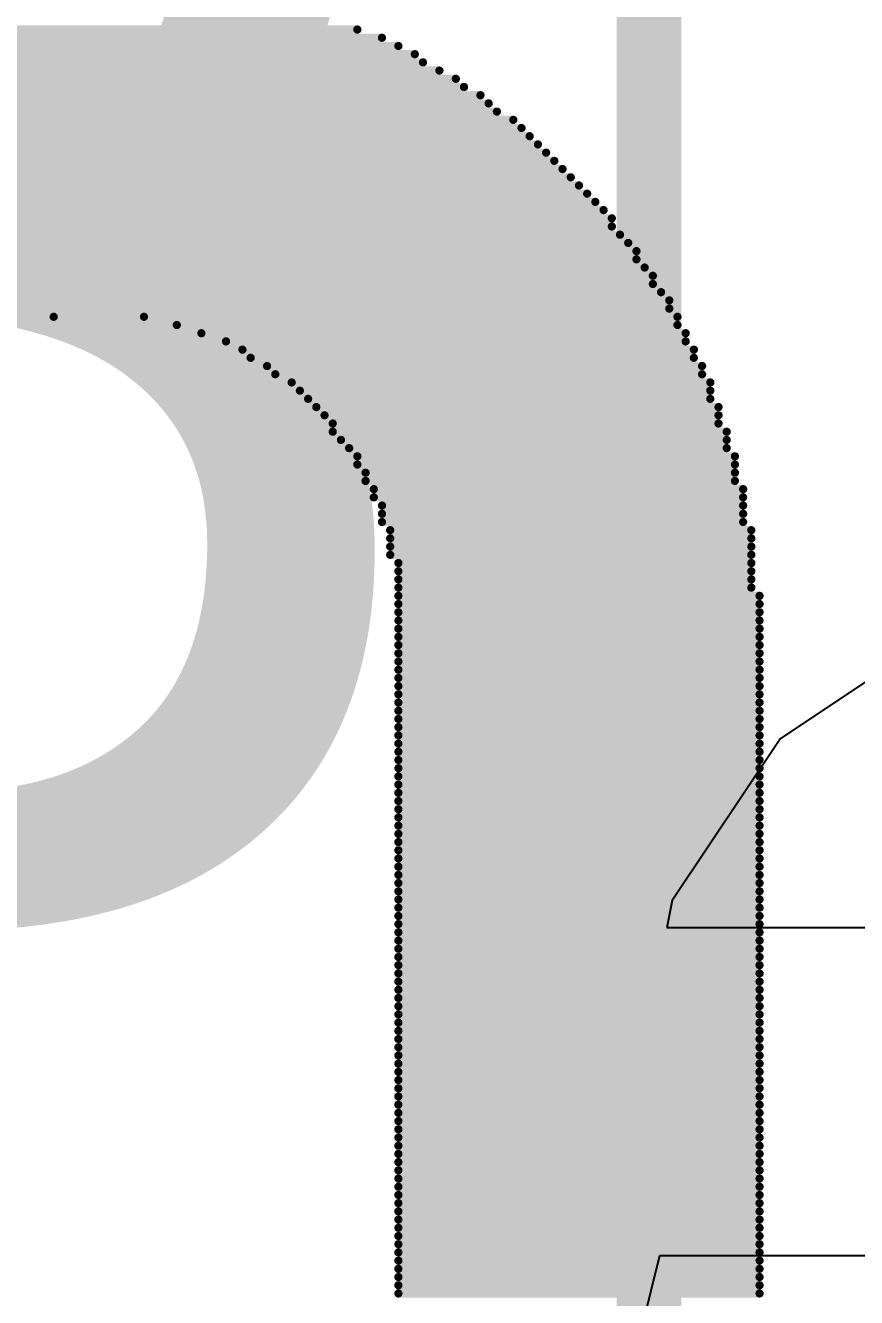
# Model space of a CAD drawing. Header units: inches. Extents: x 0 to 5455, y -5 to 5444.
# Drawn here: x 10.626 to 11.269, y 30.436 to 31.42 of the extents above; entities that cross this region are included whole.
import ezdxf

# ---------------------------------------------------------------- set-up
doc = ezdxf.new("R2010")
doc.units = ezdxf.units.IN
for name, color, linetype in [('Bottom Overlay', 54, 'Continuous'), ('Top Courtyard', 56, 'Continuous'), ('Top Layer', 1, 'Continuous'), ('Top Overlay', 2, 'Continuous')]:
    doc.layers.add(name, color=color, linetype=linetype)
doc.styles.add('Arial', font='', dxfattribs={"height": 0.2})
doc.styles.get('Arial').set_extended_font_data('Arial')

# ---------------------------------------------------------------- blocks, each defined once
blk = doc.blocks.new('5394DE47_A0E8_4329_8464_7791B7C19310_33')
at = {"layer": 'Bottom Overlay'}
for points in [[(10.9299, -1.48295, 0.00635, 0.00635, 0), (10.6505, -1.48295, 0.00635, 0.00635, 0)], [(10.9299, -1.4893, 0.00635, 0.00635, 0), (10.6505, -1.4893, 0.00635, 0.00635, 0)], [(10.9299, -1.49565, 0.00635, 0.00635, 0), (10.6505, -1.49565, 0.00635, 0.00635, 0)], [(10.9299, -1.502, 0.00635, 0.00635, 0), (10.6505, -1.502, 0.00635, 0.00635, 0)], [(10.9299, -1.50835, 0.00635, 0.00635, 0), (10.6505, -1.50835, 0.00635, 0.00635, 0)], [(10.9299, -1.5147, 0.00635, 0.00635, 0), (10.6505, -1.5147, 0.00635, 0.00635, 0)], [(10.9299, -1.52105, 0.00635, 0.00635, 0), (10.6505, -1.52105, 0.00635, 0.00635, 0)], [(10.9299, -1.5274, 0.00635, 0.00635, 0), (10.6505, -1.5274, 0.00635, 0.00635, 0)], [(10.9299, -1.53375, 0.00635, 0.00635, 0), (10.6505, -1.53375, 0.00635, 0.00635, 0)], [(10.9299, -1.5401, 0.00635, 0.00635, 0), (10.6505, -1.5401, 0.00635, 0.00635, 0)], [(10.9299, -1.54645, 0.00635, 0.00635, 0), (10.6505, -1.54645, 0.00635, 0.00635, 0)], [(10.9299, -1.5528, 0.00635, 0.00635, 0), (10.6505, -1.5528, 0.00635, 0.00635, 0)], [(10.9299, -1.55915, 0.00635, 0.00635, 0), (10.6505, -1.55915, 0.00635, 0.00635, 0)], [(10.9299, -1.5655, 0.00635, 0.00635, 0), (10.6505, -1.5655, 0.00635, 0.00635, 0)], [(10.9299, -1.57185, 0.00635, 0.00635, 0), (10.6505, -1.57185, 0.00635, 0.00635, 0)], [(10.9299, -1.5782, 0.00635, 0.00635, 0), (10.6505, -1.5782, 0.00635, 0.00635, 0)], [(10.9299, -1.58455, 0.00635, 0.00635, 0), (10.6505, -1.58455, 0.00635, 0.00635, 0)], [(10.9299, -1.5909, 0.00635, 0.00635, 0), (10.6505, -1.5909, 0.00635, 0.00635, 0)], [(10.9299, -1.59725, 0.00635, 0.00635, 0), (10.6505, -1.59725, 0.00635, 0.00635, 0)], [(10.9299, -1.6036, 0.00635, 0.00635, 0), (10.6505, -1.6036, 0.00635, 0.00635, 0)], [(10.9299, -1.60995, 0.00635, 0.00635, 0), (10.6505, -1.60995, 0.00635, 0.00635, 0)], [(10.9299, -1.6163, 0.00635, 0.00635, 0), (10.6505, -1.6163, 0.00635, 0.00635, 0)], [(10.9299, -1.62265, 0.00635, 0.00635, 0), (10.6505, -1.62265, 0.00635, 0.00635, 0)], [(10.9299, -1.629, 0.00635, 0.00635, 0), (10.6505, -1.629, 0.00635, 0.00635, 0)], [(10.9299, -1.63535, 0.00635, 0.00635, 0), (10.6505, -1.63535, 0.00635, 0.00635, 0)], [(10.9299, -1.6417, 0.00635, 0.00635, 0), (10.6505, -1.6417, 0.00635, 0.00635, 0)], [(10.9299, -1.64805, 0.00635, 0.00635, 0), (10.6505, -1.64805, 0.00635, 0.00635, 0)], [(10.9299, -1.6544, 0.00635, 0.00635, 0), (10.6505, -1.6544, 0.00635, 0.00635, 0)], [(10.9299, -1.66075, 0.00635, 0.00635, 0), (10.6505, -1.66075, 0.00635, 0.00635, 0)], [(10.9299, -1.6671, 0.00635, 0.00635, 0), (10.6505, -1.6671, 0.00635, 0.00635, 0)], [(10.9299, -1.67345, 0.00635, 0.00635, 0), (10.6505, -1.67345, 0.00635, 0.00635, 0)], [(10.9299, -1.6798, 0.00635, 0.00635, 0), (10.6505, -1.6798, 0.00635, 0.00635, 0)], [(10.9299, -1.68615, 0.00635, 0.00635, 0), (10.6505, -1.68615, 0.00635, 0.00635, 0)], [(10.9299, -1.6925, 0.00635, 0.00635, 0), (10.6505, -1.6925, 0.00635, 0.00635, 0)], [(10.9299, -1.69885, 0.00635, 0.00635, 0), (10.6505, -1.69885, 0.00635, 0.00635, 0)], [(10.9299, -1.7052, 0.00635, 0.00635, 0), (10.6505, -1.7052, 0.00635, 0.00635, 0)], [(10.9299, -1.71155, 0.00635, 0.00635, 0), (10.6505, -1.71155, 0.00635, 0.00635, 0)], [(10.9299, -1.7179, 0.00635, 0.00635, 0), (10.6505, -1.7179, 0.00635, 0.00635, 0)], [(10.9299, -1.72425, 0.00635, 0.00635, 0), (10.6505, -1.72425, 0.00635, 0.00635, 0)], [(10.9299, -1.7306, 0.00635, 0.00635, 0), (10.6505, -1.7306, 0.00635, 0.00635, 0)], [(10.9299, -1.73695, 0.00635, 0.00635, 0), (10.6505, -1.73695, 0.00635, 0.00635, 0)], [(10.9299, -1.7433, 0.00635, 0.00635, 0), (10.6505, -1.7433, 0.00635, 0.00635, 0)], [(10.9299, -1.74965, 0.00635, 0.00635, 0), (10.6505, -1.74965, 0.00635, 0.00635, 0)], [(10.9299, -1.756, 0.00635, 0.00635, 0), (10.6505, -1.756, 0.00635, 0.00635, 0)], [(10.9299, -1.76235, 0.00635, 0.00635, 0), (10.6505, -1.76235, 0.00635, 0.00635, 0)], [(10.9299, -1.7687, 0.00635, 0.00635, 0), (10.6505, -1.7687, 0.00635, 0.00635, 0)], [(10.9299, -1.77505, 0.00635, 0.00635, 0), (10.6505, -1.77505, 0.00635, 0.00635, 0)], [(10.9299, -1.7814, 0.00635, 0.00635, 0), (10.6505, -1.7814, 0.00635, 0.00635, 0)], [(10.9299, -1.78775, 0.00635, 0.00635, 0), (10.6505, -1.78775, 0.00635, 0.00635, 0)], [(10.9299, -1.7941, 0.00635, 0.00635, 0), (10.6505, -1.7941, 0.00635, 0.00635, 0)], [(10.9299, -1.80045, 0.00635, 0.00635, 0), (10.6505, -1.80045, 0.00635, 0.00635, 0)], [(10.9299, -1.8068, 0.00635, 0.00635, 0), (10.6505, -1.8068, 0.00635, 0.00635, 0)], [(10.9299, -1.81315, 0.00635, 0.00635, 0), (10.6505, -1.81315, 0.00635, 0.00635, 0)], [(10.9299, -1.8195, 0.00635, 0.00635, 0), (10.6505, -1.8195, 0.00635, 0.00635, 0)], [(10.9299, -1.82585, 0.00635, 0.00635, 0), (10.6505, -1.82585, 0.00635, 0.00635, 0)], [(10.9299, -1.8322, 0.00635, 0.00635, 0), (10.6505, -1.8322, 0.00635, 0.00635, 0)], [(10.9299, -1.83855, 0.00635, 0.00635, 0), (10.6505, -1.83855, 0.00635, 0.00635, 0)], [(10.9299, -1.8449, 0.00635, 0.00635, 0), (10.6505, -1.8449, 0.00635, 0.00635, 0)], [(10.9299, -1.85125, 0.00635, 0.00635, 0), (10.6505, -1.85125, 0.00635, 0.00635, 0)], [(10.9299, -1.8576, 0.00635, 0.00635, 0), (10.6505, -1.8576, 0.00635, 0.00635, 0)], [(10.9299, -1.86395, 0.00635, 0.00635, 0), (10.6505, -1.86395, 0.00635, 0.00635, 0)], [(10.9299, -1.8703, 0.00635, 0.00635, 0), (10.6505, -1.8703, 0.00635, 0.00635, 0)], [(10.9299, -1.87665, 0.00635, 0.00635, 0), (10.6505, -1.87665, 0.00635, 0.00635, 0)], [(10.9299, -1.883, 0.00635, 0.00635, 0), (10.6505, -1.883, 0.00635, 0.00635, 0)], [(10.9299, -1.88935, 0.00635, 0.00635, 0), (10.6505, -1.88935, 0.00635, 0.00635, 0)], [(10.9299, -1.8957, 0.00635, 0.00635, 0), (10.6505, -1.8957, 0.00635, 0.00635, 0)], [(10.9299, -1.90205, 0.00635, 0.00635, 0), (10.6505, -1.90205, 0.00635, 0.00635, 0)], [(10.9299, -1.9084, 0.00635, 0.00635, 0), (10.6505, -1.9084, 0.00635, 0.00635, 0)], [(10.9299, -1.91475, 0.00635, 0.00635, 0), (10.6505, -1.91475, 0.00635, 0.00635, 0)], [(10.9299, -1.9211, 0.00635, 0.00635, 0), (10.6505, -1.9211, 0.00635, 0.00635, 0)], [(10.9299, -1.92745, 0.00635, 0.00635, 0), (10.6505, -1.92745, 0.00635, 0.00635, 0)], [(10.9299, -1.9338, 0.00635, 0.00635, 0), (10.6505, -1.9338, 0.00635, 0.00635, 0)], [(10.9299, -1.94015, 0.00635, 0.00635, 0), (10.6505, -1.94015, 0.00635, 0.00635, 0)], [(10.9299, -1.9465, 0.00635, 0.00635, 0), (10.6505, -1.9465, 0.00635, 0.00635, 0)], [(10.9299, -1.95285, 0.00635, 0.00635, 0), (10.6505, -1.95285, 0.00635, 0.00635, 0)], [(10.9299, -1.9592, 0.00635, 0.00635, 0), (10.6505, -1.9592, 0.00635, 0.00635, 0)], [(10.9299, -1.96555, 0.00635, 0.00635, 0), (10.6505, -1.96555, 0.00635, 0.00635, 0)], [(10.9299, -1.9719, 0.00635, 0.00635, 0), (10.6505, -1.9719, 0.00635, 0.00635, 0)], [(10.9299, -1.97825, 0.00635, 0.00635, 0), (10.6505, -1.97825, 0.00635, 0.00635, 0)], [(10.9299, -1.9846, 0.00635, 0.00635, 0), (10.6505, -1.9846, 0.00635, 0.00635, 0)], [(10.9299, -1.99095, 0.00635, 0.00635, 0), (10.6505, -1.99095, 0.00635, 0.00635, 0)], [(10.9299, -1.9973, 0.00635, 0.00635, 0), (10.6505, -1.9973, 0.00635, 0.00635, 0)], [(10.9299, -2.00365, 0.00635, 0.00635, 0), (10.6505, -2.00365, 0.00635, 0.00635, 0)], [(10.9299, -2.01, 0.00635, 0.00635, 0), (10.6505, -2.01, 0.00635, 0.00635, 0)], [(10.9299, -2.01635, 0.00635, 0.00635, 0), (10.6505, -2.01635, 0.00635, 0.00635, 0)], [(10.9299, -2.0227, 0.00635, 0.00635, 0), (10.6505, -2.0227, 0.00635, 0.00635, 0)], [(10.9299, -2.02905, 0.00635, 0.00635, 0), (10.65685, -2.02905, 0.00635, 0.00635, 0)], [(10.9299, -2.0354, 0.00635, 0.00635, 0), (10.65685, -2.0354, 0.00635, 0.00635, 0)], [(10.9299, -2.04175, 0.00635, 0.00635, 0), (10.65685, -2.04175, 0.00635, 0.00635, 0)], [(10.9299, -2.0481, 0.00635, 0.00635, 0), (10.65685, -2.0481, 0.00635, 0.00635, 0)], [(10.93625, -2.05445, 0.00635, 0.00635, 0), (10.65685, -2.05445, 0.00635, 0.00635, 0)], [(10.93625, -2.0608, 0.00635, 0.00635, 0), (10.65685, -2.0608, 0.00635, 0.00635, 0)], [(10.93625, -2.06715, 0.00635, 0.00635, 0), (10.65685, -2.06715, 0.00635, 0.00635, 0)], [(10.93625, -2.0735, 0.00635, 0.00635, 0), (10.65685, -2.0735, 0.00635, 0.00635, 0)], [(10.9426, -2.07985, 0.00635, 0.00635, 0), (10.6632, -2.07985, 0.00635, 0.00635, 0)], [(10.9426, -2.0862, 0.00635, 0.00635, 0), (10.6632, -2.0862, 0.00635, 0.00635, 0)], [(10.9426, -2.09255, 0.00635, 0.00635, 0), (10.6632, -2.09255, 0.00635, 0.00635, 0)], [(10.94895, -2.0989, 0.00635, 0.00635, 0), (10.6632, -2.0989, 0.00635, 0.00635, 0)], [(10.94895, -2.10525, 0.00635, 0.00635, 0), (10.6632, -2.10525, 0.00635, 0.00635, 0)], [(10.9553, -2.1116, 0.00635, 0.00635, 0), (10.66955, -2.1116, 0.00635, 0.00635, 0)], [(10.9553, -2.11795, 0.00635, 0.00635, 0), (10.66955, -2.11795, 0.00635, 0.00635, 0)], [(10.96165, -2.1243, 0.00635, 0.00635, 0), (10.66955, -2.1243, 0.00635, 0.00635, 0)], [(10.96165, -2.13065, 0.00635, 0.00635, 0), (10.66955, -2.13065, 0.00635, 0.00635, 0)], [(10.968, -2.137, 0.00635, 0.00635, 0), (10.6759, -2.137, 0.00635, 0.00635, 0)], [(10.97435, -2.14335, 0.00635, 0.00635, 0), (10.6759, -2.14335, 0.00635, 0.00635, 0)], [(10.9807, -2.1497, 0.00635, 0.00635, 0), (10.6759, -2.1497, 0.00635, 0.00635, 0)], [(10.9807, -2.15605, 0.00635, 0.00635, 0), (10.68225, -2.15605, 0.00635, 0.00635, 0)], [(10.98705, -2.1624, 0.00635, 0.00635, 0), (10.68225, -2.1624, 0.00635, 0.00635, 0)], [(10.9934, -2.16875, 0.00635, 0.00635, 0), (10.68225, -2.16875, 0.00635, 0.00635, 0)], [(10.99975, -2.1751, 0.00635, 0.00635, 0), (10.6886, -2.1751, 0.00635, 0.00635, 0)], [(11.0061, -2.18145, 0.00635, 0.00635, 0), (10.6886, -2.18145, 0.00635, 0.00635, 0)], [(11.01245, -2.1878, 0.00635, 0.00635, 0), (10.6886, -2.1878, 0.00635, 0.00635, 0)], [(11.02515, -2.19415, 0.00635, 0.00635, 0), (10.69495, -2.19415, 0.00635, 0.00635, 0)], [(11.0315, -2.2005, 0.00635, 0.00635, 0), (10.69495, -2.2005, 0.00635, 0.00635, 0)], [(11.0442, -2.20685, 0.00635, 0.00635, 0), (10.7013, -2.20685, 0.00635, 0.00635, 0)], [(11.05055, -2.2132, 0.00635, 0.00635, 0), (10.7013, -2.2132, 0.00635, 0.00635, 0)], [(11.06325, -2.21955, 0.00635, 0.00635, 0), (10.70765, -2.21955, 0.00635, 0.00635, 0)], [(11.0823, -2.2259, 0.00635, 0.00635, 0), (10.70765, -2.2259, 0.00635, 0.00635, 0)], [(11.10135, -2.23225, 0.00635, 0.00635, 0), (10.714, -2.23225, 0.00635, 0.00635, 0)], [(11.12675, -2.2386, 0.00635, 0.00635, 0), (10.714, -2.2386, 0.00635, 0.00635, 0)], [(12.3523, -2.24495, 0.00635, 0.00635, 0), (10.72035, -2.24495, 0.00635, 0.00635, 0)], [(11.87605, -2.2386, 0.00635, 0.00635, 0), (11.1966, -2.2386, 0.00635, 0.00635, 0)], [(12.3523, -2.2513, 0.00635, 0.00635, 0), (10.72035, -2.2513, 0.00635, 0.00635, 0)], [(12.34595, -2.25765, 0.00635, 0.00635, 0), (10.7267, -2.25765, 0.00635, 0.00635, 0)], [(12.34595, -2.264, 0.00635, 0.00635, 0), (10.73305, -2.264, 0.00635, 0.00635, 0)], [(12.3396, -2.27035, 0.00635, 0.00635, 0), (10.73305, -2.27035, 0.00635, 0.00635, 0)], [(12.33325, -2.2767, 0.00635, 0.00635, 0), (10.7394, -2.2767, 0.00635, 0.00635, 0)], [(12.33325, -2.28305, 0.00635, 0.00635, 0), (10.74575, -2.28305, 0.00635, 0.00635, 0)], [(12.3269, -2.2894, 0.00635, 0.00635, 0), (10.74575, -2.2894, 0.00635, 0.00635, 0)], [(12.32055, -2.29575, 0.00635, 0.00635, 0), (10.7521, -2.29575, 0.00635, 0.00635, 0)], [(12.3142, -2.3021, 0.00635, 0.00635, 0), (10.75845, -2.3021, 0.00635, 0.00635, 0)], [(12.3142, -2.30845, 0.00635, 0.00635, 0), (10.7648, -2.30845, 0.00635, 0.00635, 0)], [(12.30785, -2.3148, 0.00635, 0.00635, 0), (10.7648, -2.3148, 0.00635, 0.00635, 0)], [(12.3015, -2.32115, 0.00635, 0.00635, 0), (10.77115, -2.32115, 0.00635, 0.00635, 0)], [(12.29515, -2.3275, 0.00635, 0.00635, 0), (10.7775, -2.3275, 0.00635, 0.00635, 0)], [(12.2888, -2.33385, 0.00635, 0.00635, 0), (10.78385, -2.33385, 0.00635, 0.00635, 0)], [(12.28245, -2.3402, 0.00635, 0.00635, 0), (10.7902, -2.3402, 0.00635, 0.00635, 0)], [(11.53315, -2.34655, 0.00635, 0.00635, 0), (10.79655, -2.34655, 0.00635, 0.00635, 0)], [(11.5268, -2.3529, 0.00635, 0.00635, 0), (10.8029, -2.3529, 0.00635, 0.00635, 0)], [(11.52045, -2.35925, 0.00635, 0.00635, 0), (10.80925, -2.35925, 0.00635, 0.00635, 0)], [(11.5141, -2.3656, 0.00635, 0.00635, 0), (10.8156, -2.3656, 0.00635, 0.00635, 0)], [(11.50775, -2.37195, 0.00635, 0.00635, 0), (10.82195, -2.37195, 0.00635, 0.00635, 0)], [(11.5014, -2.3783, 0.00635, 0.00635, 0), (10.8283, -2.3783, 0.00635, 0.00635, 0)], [(11.4887, -2.38465, 0.00635, 0.00635, 0), (10.83465, -2.38465, 0.00635, 0.00635, 0)], [(11.48235, -2.391, 0.00635, 0.00635, 0), (10.841, -2.391, 0.00635, 0.00635, 0)], [(11.476, -2.39735, 0.00635, 0.00635, 0), (10.8537, -2.39735, 0.00635, 0.00635, 0)], [(11.46965, -2.4037, 0.00635, 0.00635, 0), (10.86005, -2.4037, 0.00635, 0.00635, 0)], [(11.45695, -2.41005, 0.00635, 0.00635, 0), (10.8664, -2.41005, 0.00635, 0.00635, 0)], [(11.4506, -2.4164, 0.00635, 0.00635, 0), (10.8791, -2.4164, 0.00635, 0.00635, 0)], [(11.4379, -2.42275, 0.00635, 0.00635, 0), (10.88545, -2.42275, 0.00635, 0.00635, 0)], [(11.43155, -2.4291, 0.00635, 0.00635, 0), (10.89815, -2.4291, 0.00635, 0.00635, 0)], [(11.41885, -2.43545, 0.00635, 0.00635, 0), (10.91085, -2.43545, 0.00635, 0.00635, 0)], [(11.40615, -2.4418, 0.00635, 0.00635, 0), (10.9172, -2.4418, 0.00635, 0.00635, 0)], [(11.39345, -2.44815, 0.00635, 0.00635, 0), (10.9299, -2.44815, 0.00635, 0.00635, 0)], [(11.38075, -2.4545, 0.00635, 0.00635, 0), (10.9426, -2.4545, 0.00635, 0.00635, 0)], [(11.36805, -2.46085, 0.00635, 0.00635, 0), (10.96165, -2.46085, 0.00635, 0.00635, 0)]]:
    blk.add_lwpolyline(points, format="xyseb", dxfattribs=at)
for points in [[(10.64891, -1.48295, 0.00317, 0.00317, 1), (10.65209, -1.48295, 0.00317, 0.00317, 1)], [(10.64891, -1.4893, 0.00317, 0.00317, 1), (10.65209, -1.4893, 0.00317, 0.00317, 1)], [(10.92831, -1.48295, 0.00317, 0.00317, 1), (10.93149, -1.48295, 0.00317, 0.00317, 1)], [(10.92831, -1.4893, 0.00317, 0.00317, 1), (10.93149, -1.4893, 0.00317, 0.00317, 1)], [(10.64891, -1.49565, 0.00317, 0.00317, 1), (10.65209, -1.49565, 0.00317, 0.00317, 1)], [(10.92831, -1.49565, 0.00317, 0.00317, 1), (10.93149, -1.49565, 0.00317, 0.00317, 1)], [(10.64891, -1.502, 0.00317, 0.00317, 1), (10.65209, -1.502, 0.00317, 0.00317, 1)], [(10.64891, -1.50835, 0.00317, 0.00317, 1), (10.65209, -1.50835, 0.00317, 0.00317, 1)], [(10.92831, -1.502, 0.00317, 0.00317, 1), (10.93149, -1.502, 0.00317, 0.00317, 1)], [(10.92831, -1.50835, 0.00317, 0.00317, 1), (10.93149, -1.50835, 0.00317, 0.00317, 1)], [(10.64891, -1.5147, 0.00317, 0.00317, 1), (10.65209, -1.5147, 0.00317, 0.00317, 1)], [(10.92831, -1.5147, 0.00317, 0.00317, 1), (10.93149, -1.5147, 0.00317, 0.00317, 1)], [(10.64891, -1.52105, 0.00317, 0.00317, 1), (10.65209, -1.52105, 0.00317, 0.00317, 1)], [(10.64891, -1.5274, 0.00317, 0.00317, 1), (10.65209, -1.5274, 0.00317, 0.00317, 1)], [(10.92831, -1.52105, 0.00317, 0.00317, 1), (10.93149, -1.52105, 0.00317, 0.00317, 1)], [(10.92831, -1.5274, 0.00317, 0.00317, 1), (10.93149, -1.5274, 0.00317, 0.00317, 1)], [(10.64891, -1.53375, 0.00317, 0.00317, 1), (10.65209, -1.53375, 0.00317, 0.00317, 1)], [(10.92831, -1.53375, 0.00317, 0.00317, 1), (10.93149, -1.53375, 0.00317, 0.00317, 1)], [(10.64891, -1.5401, 0.00317, 0.00317, 1), (10.65209, -1.5401, 0.00317, 0.00317, 1)], [(10.64891, -1.54645, 0.00317, 0.00317, 1), (10.65209, -1.54645, 0.00317, 0.00317, 1)], [(10.92831, -1.5401, 0.00317, 0.00317, 1), (10.93149, -1.5401, 0.00317, 0.00317, 1)], [(10.92831, -1.54645, 0.00317, 0.00317, 1), (10.93149, -1.54645, 0.00317, 0.00317, 1)], [(10.64891, -1.5528, 0.00317, 0.00317, 1), (10.65209, -1.5528, 0.00317, 0.00317, 1)], [(10.92831, -1.5528, 0.00317, 0.00317, 1), (10.93149, -1.5528, 0.00317, 0.00317, 1)], [(10.64891, -1.55915, 0.00317, 0.00317, 1), (10.65209, -1.55915, 0.00317, 0.00317, 1)], [(10.64891, -1.5655, 0.00317, 0.00317, 1), (10.65209, -1.5655, 0.00317, 0.00317, 1)], [(10.92831, -1.55915, 0.00317, 0.00317, 1), (10.93149, -1.55915, 0.00317, 0.00317, 1)], [(10.92831, -1.5655, 0.00317, 0.00317, 1), (10.93149, -1.5655, 0.00317, 0.00317, 1)], [(10.64891, -1.57185, 0.00317, 0.00317, 1), (10.65209, -1.57185, 0.00317, 0.00317, 1)], [(10.92831, -1.57185, 0.00317, 0.00317, 1), (10.93149, -1.57185, 0.00317, 0.00317, 1)], [(10.64891, -1.5782, 0.00317, 0.00317, 1), (10.65209, -1.5782, 0.00317, 0.00317, 1)], [(10.64891, -1.58455, 0.00317, 0.00317, 1), (10.65209, -1.58455, 0.00317, 0.00317, 1)], [(10.92831, -1.5782, 0.00317, 0.00317, 1), (10.93149, -1.5782, 0.00317, 0.00317, 1)], [(10.92831, -1.58455, 0.00317, 0.00317, 1), (10.93149, -1.58455, 0.00317, 0.00317, 1)], [(10.64891, -1.5909, 0.00317, 0.00317, 1), (10.65209, -1.5909, 0.00317, 0.00317, 1)], [(10.64891, -1.59725, 0.00317, 0.00317, 1), (10.65209, -1.59725, 0.00317, 0.00317, 1)], [(10.92831, -1.5909, 0.00317, 0.00317, 1), (10.93149, -1.5909, 0.00317, 0.00317, 1)], [(10.92831, -1.59725, 0.00317, 0.00317, 1), (10.93149, -1.59725, 0.00317, 0.00317, 1)], [(10.64891, -1.6036, 0.00317, 0.00317, 1), (10.65209, -1.6036, 0.00317, 0.00317, 1)], [(10.92831, -1.6036, 0.00317, 0.00317, 1), (10.93149, -1.6036, 0.00317, 0.00317, 1)], [(10.64891, -1.60995, 0.00317, 0.00317, 1), (10.65209, -1.60995, 0.00317, 0.00317, 1)], [(10.64891, -1.6163, 0.00317, 0.00317, 1), (10.65209, -1.6163, 0.00317, 0.00317, 1)], [(10.92831, -1.60995, 0.00317, 0.00317, 1), (10.93149, -1.60995, 0.00317, 0.00317, 1)], [(10.92831, -1.6163, 0.00317, 0.00317, 1), (10.93149, -1.6163, 0.00317, 0.00317, 1)], [(10.64891, -1.62265, 0.00317, 0.00317, 1), (10.65209, -1.62265, 0.00317, 0.00317, 1)], [(10.92831, -1.62265, 0.00317, 0.00317, 1), (10.93149, -1.62265, 0.00317, 0.00317, 1)], [(10.64891, -1.629, 0.00317, 0.00317, 1), (10.65209, -1.629, 0.00317, 0.00317, 1)], [(10.64891, -1.63535, 0.00317, 0.00317, 1), (10.65209, -1.63535, 0.00317, 0.00317, 1)], [(10.92831, -1.629, 0.00317, 0.00317, 1), (10.93149, -1.629, 0.00317, 0.00317, 1)], [(10.92831, -1.63535, 0.00317, 0.00317, 1), (10.93149, -1.63535, 0.00317, 0.00317, 1)], [(10.64891, -1.6417, 0.00317, 0.00317, 1), (10.65209, -1.6417, 0.00317, 0.00317, 1)], [(10.92831, -1.6417, 0.00317, 0.00317, 1), (10.93149, -1.6417, 0.00317, 0.00317, 1)], [(10.64891, -1.64805, 0.00317, 0.00317, 1), (10.65209, -1.64805, 0.00317, 0.00317, 1)], [(10.64891, -1.6544, 0.00317, 0.00317, 1), (10.65209, -1.6544, 0.00317, 0.00317, 1)], [(10.92831, -1.64805, 0.00317, 0.00317, 1), (10.93149, -1.64805, 0.00317, 0.00317, 1)], [(10.92831, -1.6544, 0.00317, 0.00317, 1), (10.93149, -1.6544, 0.00317, 0.00317, 1)], [(10.64891, -1.66075, 0.00317, 0.00317, 1), (10.65209, -1.66075, 0.00317, 0.00317, 1)], [(10.92831, -1.66075, 0.00317, 0.00317, 1), (10.93149, -1.66075, 0.00317, 0.00317, 1)], [(10.64891, -1.6671, 0.00317, 0.00317, 1), (10.65209, -1.6671, 0.00317, 0.00317, 1)], [(10.64891, -1.67345, 0.00317, 0.00317, 1), (10.65209, -1.67345, 0.00317, 0.00317, 1)], [(10.92831, -1.6671, 0.00317, 0.00317, 1), (10.93149, -1.6671, 0.00317, 0.00317, 1)], [(10.92831, -1.67345, 0.00317, 0.00317, 1), (10.93149, -1.67345, 0.00317, 0.00317, 1)], [(10.64891, -1.6798, 0.00317, 0.00317, 1), (10.65209, -1.6798, 0.00317, 0.00317, 1)], [(10.64891, -1.68615, 0.00317, 0.00317, 1), (10.65209, -1.68615, 0.00317, 0.00317, 1)], [(10.92831, -1.6798, 0.00317, 0.00317, 1), (10.93149, -1.6798, 0.00317, 0.00317, 1)], [(10.92831, -1.68615, 0.00317, 0.00317, 1), (10.93149, -1.68615, 0.00317, 0.00317, 1)], [(10.64891, -1.6925, 0.00317, 0.00317, 1), (10.65209, -1.6925, 0.00317, 0.00317, 1)], [(10.92831, -1.6925, 0.00317, 0.00317, 1), (10.93149, -1.6925, 0.00317, 0.00317, 1)], [(10.64891, -1.69885, 0.00317, 0.00317, 1), (10.65209, -1.69885, 0.00317, 0.00317, 1)], [(10.64891, -1.7052, 0.00317, 0.00317, 1), (10.65209, -1.7052, 0.00317, 0.00317, 1)], [(10.92831, -1.69885, 0.00317, 0.00317, 1), (10.93149, -1.69885, 0.00317, 0.00317, 1)], [(10.92831, -1.7052, 0.00317, 0.00317, 1), (10.93149, -1.7052, 0.00317, 0.00317, 1)], [(10.64891, -1.71155, 0.00317, 0.00317, 1), (10.65209, -1.71155, 0.00317, 0.00317, 1)], [(10.92831, -1.71155, 0.00317, 0.00317, 1), (10.93149, -1.71155, 0.00317, 0.00317, 1)], [(10.64891, -1.7179, 0.00317, 0.00317, 1), (10.65209, -1.7179, 0.00317, 0.00317, 1)], [(10.64891, -1.72425, 0.00317, 0.00317, 1), (10.65209, -1.72425, 0.00317, 0.00317, 1)], [(10.92831, -1.7179, 0.00317, 0.00317, 1), (10.93149, -1.7179, 0.00317, 0.00317, 1)], [(10.92831, -1.72425, 0.00317, 0.00317, 1), (10.93149, -1.72425, 0.00317, 0.00317, 1)], [(10.64891, -1.7306, 0.00317, 0.00317, 1), (10.65209, -1.7306, 0.00317, 0.00317, 1)], [(10.92831, -1.7306, 0.00317, 0.00317, 1), (10.93149, -1.7306, 0.00317, 0.00317, 1)], [(10.64891, -1.73695, 0.00317, 0.00317, 1), (10.65209, -1.73695, 0.00317, 0.00317, 1)], [(10.64891, -1.7433, 0.00317, 0.00317, 1), (10.65209, -1.7433, 0.00317, 0.00317, 1)], [(10.92831, -1.73695, 0.00317, 0.00317, 1), (10.93149, -1.73695, 0.00317, 0.00317, 1)], [(10.92831, -1.7433, 0.00317, 0.00317, 1), (10.93149, -1.7433, 0.00317, 0.00317, 1)], [(10.64891, -1.74965, 0.00317, 0.00317, 1), (10.65209, -1.74965, 0.00317, 0.00317, 1)], [(10.92831, -1.74965, 0.00317, 0.00317, 1), (10.93149, -1.74965, 0.00317, 0.00317, 1)], [(10.64891, -1.756, 0.00317, 0.00317, 1), (10.65209, -1.756, 0.00317, 0.00317, 1)], [(10.64891, -1.76235, 0.00317, 0.00317, 1), (10.65209, -1.76235, 0.00317, 0.00317, 1)], [(10.92831, -1.756, 0.00317, 0.00317, 1), (10.93149, -1.756, 0.00317, 0.00317, 1)], [(10.92831, -1.76235, 0.00317, 0.00317, 1), (10.93149, -1.76235, 0.00317, 0.00317, 1)], [(10.64891, -1.7687, 0.00317, 0.00317, 1), (10.65209, -1.7687, 0.00317, 0.00317, 1)], [(10.92831, -1.7687, 0.00317, 0.00317, 1), (10.93149, -1.7687, 0.00317, 0.00317, 1)], [(10.64891, -1.77505, 0.00317, 0.00317, 1), (10.65209, -1.77505, 0.00317, 0.00317, 1)], [(10.64891, -1.7814, 0.00317, 0.00317, 1), (10.65209, -1.7814, 0.00317, 0.00317, 1)], [(10.92831, -1.77505, 0.00317, 0.00317, 1), (10.93149, -1.77505, 0.00317, 0.00317, 1)], [(10.92831, -1.7814, 0.00317, 0.00317, 1), (10.93149, -1.7814, 0.00317, 0.00317, 1)], [(10.64891, -1.78775, 0.00317, 0.00317, 1), (10.65209, -1.78775, 0.00317, 0.00317, 1)], [(10.64891, -1.7941, 0.00317, 0.00317, 1), (10.65209, -1.7941, 0.00317, 0.00317, 1)], [(10.92831, -1.78775, 0.00317, 0.00317, 1), (10.93149, -1.78775, 0.00317, 0.00317, 1)], [(10.92831, -1.7941, 0.00317, 0.00317, 1), (10.93149, -1.7941, 0.00317, 0.00317, 1)], [(10.64891, -1.80045, 0.00317, 0.00317, 1), (10.65209, -1.80045, 0.00317, 0.00317, 1)], [(10.92831, -1.80045, 0.00317, 0.00317, 1), (10.93149, -1.80045, 0.00317, 0.00317, 1)], [(10.64891, -1.8068, 0.00317, 0.00317, 1), (10.65209, -1.8068, 0.00317, 0.00317, 1)], [(10.64891, -1.81315, 0.00317, 0.00317, 1), (10.65209, -1.81315, 0.00317, 0.00317, 1)], [(10.92831, -1.8068, 0.00317, 0.00317, 1), (10.93149, -1.8068, 0.00317, 0.00317, 1)], [(10.92831, -1.81315, 0.00317, 0.00317, 1), (10.93149, -1.81315, 0.00317, 0.00317, 1)], [(10.64891, -1.8195, 0.00317, 0.00317, 1), (10.65209, -1.8195, 0.00317, 0.00317, 1)], [(10.92831, -1.8195, 0.00317, 0.00317, 1), (10.93149, -1.8195, 0.00317, 0.00317, 1)], [(10.64891, -1.82585, 0.00317, 0.00317, 1), (10.65209, -1.82585, 0.00317, 0.00317, 1)], [(10.64891, -1.8322, 0.00317, 0.00317, 1), (10.65209, -1.8322, 0.00317, 0.00317, 1)], [(10.92831, -1.82585, 0.00317, 0.00317, 1), (10.93149, -1.82585, 0.00317, 0.00317, 1)], [(10.92831, -1.8322, 0.00317, 0.00317, 1), (10.93149, -1.8322, 0.00317, 0.00317, 1)], [(10.64891, -1.83855, 0.00317, 0.00317, 1), (10.65209, -1.83855, 0.00317, 0.00317, 1)], [(10.92831, -1.83855, 0.00317, 0.00317, 1), (10.93149, -1.83855, 0.00317, 0.00317, 1)], [(10.64891, -1.8449, 0.00317, 0.00317, 1), (10.65209, -1.8449, 0.00317, 0.00317, 1)], [(10.64891, -1.85125, 0.00317, 0.00317, 1), (10.65209, -1.85125, 0.00317, 0.00317, 1)], [(10.92831, -1.8449, 0.00317, 0.00317, 1), (10.93149, -1.8449, 0.00317, 0.00317, 1)], [(10.92831, -1.85125, 0.00317, 0.00317, 1), (10.93149, -1.85125, 0.00317, 0.00317, 1)], [(10.64891, -1.8576, 0.00317, 0.00317, 1), (10.65209, -1.8576, 0.00317, 0.00317, 1)], [(10.92831, -1.8576, 0.00317, 0.00317, 1), (10.93149, -1.8576, 0.00317, 0.00317, 1)], [(10.64891, -1.86395, 0.00317, 0.00317, 1), (10.65209, -1.86395, 0.00317, 0.00317, 1)], [(10.64891, -1.8703, 0.00317, 0.00317, 1), (10.65209, -1.8703, 0.00317, 0.00317, 1)], [(10.92831, -1.86395, 0.00317, 0.00317, 1), (10.93149, -1.86395, 0.00317, 0.00317, 1)], [(10.92831, -1.8703, 0.00317, 0.00317, 1), (10.93149, -1.8703, 0.00317, 0.00317, 1)], [(10.64891, -1.87665, 0.00317, 0.00317, 1), (10.65209, -1.87665, 0.00317, 0.00317, 1)], [(10.64891, -1.883, 0.00317, 0.00317, 1), (10.65209, -1.883, 0.00317, 0.00317, 1)], [(10.92831, -1.87665, 0.00317, 0.00317, 1), (10.93149, -1.87665, 0.00317, 0.00317, 1)], [(10.92831, -1.883, 0.00317, 0.00317, 1), (10.93149, -1.883, 0.00317, 0.00317, 1)], [(10.64891, -1.88935, 0.00317, 0.00317, 1), (10.65209, -1.88935, 0.00317, 0.00317, 1)], [(10.92831, -1.88935, 0.00317, 0.00317, 1), (10.93149, -1.88935, 0.00317, 0.00317, 1)], [(10.64891, -1.8957, 0.00317, 0.00317, 1), (10.65209, -1.8957, 0.00317, 0.00317, 1)], [(10.64891, -1.90205, 0.00317, 0.00317, 1), (10.65209, -1.90205, 0.00317, 0.00317, 1)], [(10.92831, -1.8957, 0.00317, 0.00317, 1), (10.93149, -1.8957, 0.00317, 0.00317, 1)], [(10.92831, -1.90205, 0.00317, 0.00317, 1), (10.93149, -1.90205, 0.00317, 0.00317, 1)], [(10.64891, -1.9084, 0.00317, 0.00317, 1), (10.65209, -1.9084, 0.00317, 0.00317, 1)], [(10.92831, -1.9084, 0.00317, 0.00317, 1), (10.93149, -1.9084, 0.00317, 0.00317, 1)], [(10.64891, -1.91475, 0.00317, 0.00317, 1), (10.65209, -1.91475, 0.00317, 0.00317, 1)], [(10.64891, -1.9211, 0.00317, 0.00317, 1), (10.65209, -1.9211, 0.00317, 0.00317, 1)], [(10.92831, -1.91475, 0.00317, 0.00317, 1), (10.93149, -1.91475, 0.00317, 0.00317, 1)], [(10.92831, -1.9211, 0.00317, 0.00317, 1), (10.93149, -1.9211, 0.00317, 0.00317, 1)], [(10.64891, -1.92745, 0.00317, 0.00317, 1), (10.65209, -1.92745, 0.00317, 0.00317, 1)], [(10.92831, -1.92745, 0.00317, 0.00317, 1), (10.93149, -1.92745, 0.00317, 0.00317, 1)], [(10.64891, -1.9338, 0.00317, 0.00317, 1), (10.65209, -1.9338, 0.00317, 0.00317, 1)], [(10.64891, -1.94015, 0.00317, 0.00317, 1), (10.65209, -1.94015, 0.00317, 0.00317, 1)], [(10.92831, -1.9338, 0.00317, 0.00317, 1), (10.93149, -1.9338, 0.00317, 0.00317, 1)], [(10.92831, -1.94015, 0.00317, 0.00317, 1), (10.93149, -1.94015, 0.00317, 0.00317, 1)], [(10.64891, -1.9465, 0.00317, 0.00317, 1), (10.65209, -1.9465, 0.00317, 0.00317, 1)], [(10.92831, -1.9465, 0.00317, 0.00317, 1), (10.93149, -1.9465, 0.00317, 0.00317, 1)], [(10.64891, -1.95285, 0.00317, 0.00317, 1), (10.65209, -1.95285, 0.00317, 0.00317, 1)], [(10.64891, -1.9592, 0.00317, 0.00317, 1), (10.65209, -1.9592, 0.00317, 0.00317, 1)], [(10.92831, -1.95285, 0.00317, 0.00317, 1), (10.93149, -1.95285, 0.00317, 0.00317, 1)], [(10.92831, -1.9592, 0.00317, 0.00317, 1), (10.93149, -1.9592, 0.00317, 0.00317, 1)], [(10.64891, -1.96555, 0.00317, 0.00317, 1), (10.65209, -1.96555, 0.00317, 0.00317, 1)], [(10.92831, -1.96555, 0.00317, 0.00317, 1), (10.93149, -1.96555, 0.00317, 0.00317, 1)], [(10.64891, -1.9719, 0.00317, 0.00317, 1), (10.65209, -1.9719, 0.00317, 0.00317, 1)], [(10.64891, -1.97825, 0.00317, 0.00317, 1), (10.65209, -1.97825, 0.00317, 0.00317, 1)], [(10.92831, -1.9719, 0.00317, 0.00317, 1), (10.93149, -1.9719, 0.00317, 0.00317, 1)], [(10.92831, -1.97825, 0.00317, 0.00317, 1), (10.93149, -1.97825, 0.00317, 0.00317, 1)], [(10.64891, -1.9846, 0.00317, 0.00317, 1), (10.65209, -1.9846, 0.00317, 0.00317, 1)], [(10.64891, -1.99095, 0.00317, 0.00317, 1), (10.65209, -1.99095, 0.00317, 0.00317, 1)], [(10.92831, -1.9846, 0.00317, 0.00317, 1), (10.93149, -1.9846, 0.00317, 0.00317, 1)], [(10.92831, -1.99095, 0.00317, 0.00317, 1), (10.93149, -1.99095, 0.00317, 0.00317, 1)], [(10.64891, -1.9973, 0.00317, 0.00317, 1), (10.65209, -1.9973, 0.00317, 0.00317, 1)], [(10.92831, -1.9973, 0.00317, 0.00317, 1), (10.93149, -1.9973, 0.00317, 0.00317, 1)], [(10.64891, -2.00365, 0.00317, 0.00317, 1), (10.65209, -2.00365, 0.00317, 0.00317, 1)], [(10.64891, -2.01, 0.00317, 0.00317, 1), (10.65209, -2.01, 0.00317, 0.00317, 1)], [(10.92831, -2.00365, 0.00317, 0.00317, 1), (10.93149, -2.00365, 0.00317, 0.00317, 1)], [(10.92831, -2.01, 0.00317, 0.00317, 1), (10.93149, -2.01, 0.00317, 0.00317, 1)], [(10.64891, -2.01635, 0.00317, 0.00317, 1), (10.65209, -2.01635, 0.00317, 0.00317, 1)], [(10.92831, -2.01635, 0.00317, 0.00317, 1), (10.93149, -2.01635, 0.00317, 0.00317, 1)], [(10.64891, -2.0227, 0.00317, 0.00317, 1), (10.65209, -2.0227, 0.00317, 0.00317, 1)], [(10.65526, -2.02905, 0.00317, 0.00317, 1), (10.65844, -2.02905, 0.00317, 0.00317, 1)], [(10.92831, -2.0227, 0.00317, 0.00317, 1), (10.93149, -2.0227, 0.00317, 0.00317, 1)], [(10.92831, -2.02905, 0.00317, 0.00317, 1), (10.93149, -2.02905, 0.00317, 0.00317, 1)], [(10.65526, -2.0354, 0.00317, 0.00317, 1), (10.65844, -2.0354, 0.00317, 0.00317, 1)], [(10.92831, -2.0354, 0.00317, 0.00317, 1), (10.93149, -2.0354, 0.00317, 0.00317, 1)], [(10.65526, -2.04175, 0.00317, 0.00317, 1), (10.65844, -2.04175, 0.00317, 0.00317, 1)], [(10.65526, -2.0481, 0.00317, 0.00317, 1), (10.65844, -2.0481, 0.00317, 0.00317, 1)], [(10.92831, -2.04175, 0.00317, 0.00317, 1), (10.93149, -2.04175, 0.00317, 0.00317, 1)], [(10.92831, -2.0481, 0.00317, 0.00317, 1), (10.93149, -2.0481, 0.00317, 0.00317, 1)], [(10.65526, -2.05445, 0.00317, 0.00317, 1), (10.65844, -2.05445, 0.00317, 0.00317, 1)], [(10.93466, -2.05445, 0.00317, 0.00317, 1), (10.93784, -2.05445, 0.00317, 0.00317, 1)], [(10.65526, -2.0608, 0.00317, 0.00317, 1), (10.65844, -2.0608, 0.00317, 0.00317, 1)], [(10.65526, -2.06715, 0.00317, 0.00317, 1), (10.65844, -2.06715, 0.00317, 0.00317, 1)], [(10.93466, -2.0608, 0.00317, 0.00317, 1), (10.93784, -2.0608, 0.00317, 0.00317, 1)], [(10.93466, -2.06715, 0.00317, 0.00317, 1), (10.93784, -2.06715, 0.00317, 0.00317, 1)], [(10.65526, -2.0735, 0.00317, 0.00317, 1), (10.65844, -2.0735, 0.00317, 0.00317, 1)], [(10.66161, -2.07985, 0.00317, 0.00317, 1), (10.66479, -2.07985, 0.00317, 0.00317, 1)], [(10.93466, -2.0735, 0.00317, 0.00317, 1), (10.93784, -2.0735, 0.00317, 0.00317, 1)], [(10.94101, -2.07985, 0.00317, 0.00317, 1), (10.94419, -2.07985, 0.00317, 0.00317, 1)], [(10.66161, -2.0862, 0.00317, 0.00317, 1), (10.66479, -2.0862, 0.00317, 0.00317, 1)], [(10.94101, -2.0862, 0.00317, 0.00317, 1), (10.94419, -2.0862, 0.00317, 0.00317, 1)], [(10.66161, -2.09255, 0.00317, 0.00317, 1), (10.66479, -2.09255, 0.00317, 0.00317, 1)], [(10.66161, -2.0989, 0.00317, 0.00317, 1), (10.66479, -2.0989, 0.00317, 0.00317, 1)], [(10.94101, -2.09255, 0.00317, 0.00317, 1), (10.94419, -2.09255, 0.00317, 0.00317, 1)], [(10.94736, -2.0989, 0.00317, 0.00317, 1), (10.95054, -2.0989, 0.00317, 0.00317, 1)], [(10.66161, -2.10525, 0.00317, 0.00317, 1), (10.66479, -2.10525, 0.00317, 0.00317, 1)], [(10.94736, -2.10525, 0.00317, 0.00317, 1), (10.95054, -2.10525, 0.00317, 0.00317, 1)], [(10.66796, -2.1116, 0.00317, 0.00317, 1), (10.67114, -2.1116, 0.00317, 0.00317, 1)], [(10.66796, -2.11795, 0.00317, 0.00317, 1), (10.67114, -2.11795, 0.00317, 0.00317, 1)], [(10.95371, -2.1116, 0.00317, 0.00317, 1), (10.95689, -2.1116, 0.00317, 0.00317, 1)], [(10.95371, -2.11795, 0.00317, 0.00317, 1), (10.95689, -2.11795, 0.00317, 0.00317, 1)], [(10.66796, -2.1243, 0.00317, 0.00317, 1), (10.67114, -2.1243, 0.00317, 0.00317, 1)], [(10.96006, -2.1243, 0.00317, 0.00317, 1), (10.96324, -2.1243, 0.00317, 0.00317, 1)], [(10.66796, -2.13065, 0.00317, 0.00317, 1), (10.67114, -2.13065, 0.00317, 0.00317, 1)], [(10.67431, -2.137, 0.00317, 0.00317, 1), (10.67749, -2.137, 0.00317, 0.00317, 1)], [(10.96006, -2.13065, 0.00317, 0.00317, 1), (10.96324, -2.13065, 0.00317, 0.00317, 1)], [(10.96641, -2.137, 0.00317, 0.00317, 1), (10.96959, -2.137, 0.00317, 0.00317, 1)], [(10.67431, -2.14335, 0.00317, 0.00317, 1), (10.67749, -2.14335, 0.00317, 0.00317, 1)], [(10.97276, -2.14335, 0.00317, 0.00317, 1), (10.97594, -2.14335, 0.00317, 0.00317, 1)], [(10.67431, -2.1497, 0.00317, 0.00317, 1), (10.67749, -2.1497, 0.00317, 0.00317, 1)], [(10.68066, -2.15605, 0.00317, 0.00317, 1), (10.68384, -2.15605, 0.00317, 0.00317, 1)], [(10.97911, -2.1497, 0.00317, 0.00317, 1), (10.98229, -2.1497, 0.00317, 0.00317, 1)], [(10.97911, -2.15605, 0.00317, 0.00317, 1), (10.98229, -2.15605, 0.00317, 0.00317, 1)], [(10.68066, -2.1624, 0.00317, 0.00317, 1), (10.68384, -2.1624, 0.00317, 0.00317, 1)], [(10.98546, -2.1624, 0.00317, 0.00317, 1), (10.98864, -2.1624, 0.00317, 0.00317, 1)], [(10.68066, -2.16875, 0.00317, 0.00317, 1), (10.68384, -2.16875, 0.00317, 0.00317, 1)], [(10.68701, -2.1751, 0.00317, 0.00317, 1), (10.69019, -2.1751, 0.00317, 0.00317, 1)], [(10.99181, -2.16875, 0.00317, 0.00317, 1), (10.99499, -2.16875, 0.00317, 0.00317, 1)], [(10.99816, -2.1751, 0.00317, 0.00317, 1), (11.00134, -2.1751, 0.00317, 0.00317, 1)], [(10.68701, -2.18145, 0.00317, 0.00317, 1), (10.69019, -2.18145, 0.00317, 0.00317, 1)], [(10.68701, -2.1878, 0.00317, 0.00317, 1), (10.69019, -2.1878, 0.00317, 0.00317, 1)], [(11.00451, -2.18145, 0.00317, 0.00317, 1), (11.00769, -2.18145, 0.00317, 0.00317, 1)], [(11.01086, -2.1878, 0.00317, 0.00317, 1), (11.01404, -2.1878, 0.00317, 0.00317, 1)], [(10.69336, -2.19415, 0.00317, 0.00317, 1), (10.69654, -2.19415, 0.00317, 0.00317, 1)], [(11.02356, -2.19415, 0.00317, 0.00317, 1), (11.02674, -2.19415, 0.00317, 0.00317, 1)], [(10.69336, -2.2005, 0.00317, 0.00317, 1), (10.69654, -2.2005, 0.00317, 0.00317, 1)], [(10.69971, -2.20685, 0.00317, 0.00317, 1), (10.70289, -2.20685, 0.00317, 0.00317, 1)], [(11.02991, -2.2005, 0.00317, 0.00317, 1), (11.03309, -2.2005, 0.00317, 0.00317, 1)], [(11.04261, -2.20685, 0.00317, 0.00317, 1), (11.04579, -2.20685, 0.00317, 0.00317, 1)], [(10.69971, -2.2132, 0.00317, 0.00317, 1), (10.70289, -2.2132, 0.00317, 0.00317, 1)], [(11.04896, -2.2132, 0.00317, 0.00317, 1), (11.05214, -2.2132, 0.00317, 0.00317, 1)], [(10.70606, -2.21955, 0.00317, 0.00317, 1), (10.70924, -2.21955, 0.00317, 0.00317, 1)], [(10.70606, -2.2259, 0.00317, 0.00317, 1), (10.70924, -2.2259, 0.00317, 0.00317, 1)], [(11.06166, -2.21955, 0.00317, 0.00317, 1), (11.06484, -2.21955, 0.00317, 0.00317, 1)], [(11.08071, -2.2259, 0.00317, 0.00317, 1), (11.08389, -2.2259, 0.00317, 0.00317, 1)], [(10.71241, -2.23225, 0.00317, 0.00317, 1), (10.71559, -2.23225, 0.00317, 0.00317, 1)], [(11.09976, -2.23225, 0.00317, 0.00317, 1), (11.10294, -2.23225, 0.00317, 0.00317, 1)], [(10.71241, -2.2386, 0.00317, 0.00317, 1), (10.71559, -2.2386, 0.00317, 0.00317, 1)], [(10.71876, -2.24495, 0.00317, 0.00317, 1), (10.72194, -2.24495, 0.00317, 0.00317, 1)], [(11.12516, -2.2386, 0.00317, 0.00317, 1), (11.12834, -2.2386, 0.00317, 0.00317, 1)], [(11.19501, -2.2386, 0.00317, 0.00317, 1), (11.19819, -2.2386, 0.00317, 0.00317, 1)], [(10.71876, -2.2513, 0.00317, 0.00317, 1), (10.72194, -2.2513, 0.00317, 0.00317, 1)], [(10.72511, -2.25765, 0.00317, 0.00317, 1), (10.72829, -2.25765, 0.00317, 0.00317, 1)], [(10.73146, -2.264, 0.00317, 0.00317, 1), (10.73464, -2.264, 0.00317, 0.00317, 1)], [(10.73146, -2.27035, 0.00317, 0.00317, 1), (10.73464, -2.27035, 0.00317, 0.00317, 1)], [(10.73781, -2.2767, 0.00317, 0.00317, 1), (10.74099, -2.2767, 0.00317, 0.00317, 1)], [(10.74416, -2.28305, 0.00317, 0.00317, 1), (10.74734, -2.28305, 0.00317, 0.00317, 1)], [(10.74416, -2.2894, 0.00317, 0.00317, 1), (10.74734, -2.2894, 0.00317, 0.00317, 1)], [(10.75051, -2.29575, 0.00317, 0.00317, 1), (10.75369, -2.29575, 0.00317, 0.00317, 1)], [(10.75686, -2.3021, 0.00317, 0.00317, 1), (10.76004, -2.3021, 0.00317, 0.00317, 1)], [(10.76321, -2.30845, 0.00317, 0.00317, 1), (10.76639, -2.30845, 0.00317, 0.00317, 1)], [(10.76321, -2.3148, 0.00317, 0.00317, 1), (10.76639, -2.3148, 0.00317, 0.00317, 1)], [(10.76956, -2.32115, 0.00317, 0.00317, 1), (10.77274, -2.32115, 0.00317, 0.00317, 1)], [(10.77591, -2.3275, 0.00317, 0.00317, 1), (10.77909, -2.3275, 0.00317, 0.00317, 1)], [(10.78226, -2.33385, 0.00317, 0.00317, 1), (10.78544, -2.33385, 0.00317, 0.00317, 1)], [(10.78861, -2.3402, 0.00317, 0.00317, 1), (10.79179, -2.3402, 0.00317, 0.00317, 1)], [(10.79496, -2.34655, 0.00317, 0.00317, 1), (10.79814, -2.34655, 0.00317, 0.00317, 1)], [(10.80131, -2.3529, 0.00317, 0.00317, 1), (10.80449, -2.3529, 0.00317, 0.00317, 1)], [(10.80766, -2.35925, 0.00317, 0.00317, 1), (10.81084, -2.35925, 0.00317, 0.00317, 1)], [(10.81401, -2.3656, 0.00317, 0.00317, 1), (10.81719, -2.3656, 0.00317, 0.00317, 1)], [(10.82036, -2.37195, 0.00317, 0.00317, 1), (10.82354, -2.37195, 0.00317, 0.00317, 1)], [(10.82671, -2.3783, 0.00317, 0.00317, 1), (10.82989, -2.3783, 0.00317, 0.00317, 1)], [(10.83306, -2.38465, 0.00317, 0.00317, 1), (10.83624, -2.38465, 0.00317, 0.00317, 1)], [(10.83941, -2.391, 0.00317, 0.00317, 1), (10.84259, -2.391, 0.00317, 0.00317, 1)], [(10.85211, -2.39735, 0.00317, 0.00317, 1), (10.85529, -2.39735, 0.00317, 0.00317, 1)], [(10.85846, -2.4037, 0.00317, 0.00317, 1), (10.86164, -2.4037, 0.00317, 0.00317, 1)], [(10.86481, -2.41005, 0.00317, 0.00317, 1), (10.86799, -2.41005, 0.00317, 0.00317, 1)], [(10.87751, -2.4164, 0.00317, 0.00317, 1), (10.88069, -2.4164, 0.00317, 0.00317, 1)], [(10.88386, -2.42275, 0.00317, 0.00317, 1), (10.88704, -2.42275, 0.00317, 0.00317, 1)], [(10.89656, -2.4291, 0.00317, 0.00317, 1), (10.89974, -2.4291, 0.00317, 0.00317, 1)], [(10.90926, -2.43545, 0.00317, 0.00317, 1), (10.91244, -2.43545, 0.00317, 0.00317, 1)], [(10.91561, -2.4418, 0.00317, 0.00317, 1), (10.91879, -2.4418, 0.00317, 0.00317, 1)], [(10.92831, -2.44815, 0.00317, 0.00317, 1), (10.93149, -2.44815, 0.00317, 0.00317, 1)], [(10.94101, -2.4545, 0.00317, 0.00317, 1), (10.94419, -2.4545, 0.00317, 0.00317, 1)], [(10.96006, -2.46085, 0.00317, 0.00317, 1), (10.96324, -2.46085, 0.00317, 0.00317, 1)]]:
    blk.add_lwpolyline(points, format="xyseb", close=True, dxfattribs=at)
blk = doc.blocks.new('1C9CA8C2_7F7E_4E2B_A488_6DD37E6BADEA_36')
at = {"layer": 'Top Courtyard'}
blk.add_lwpolyline([(2.1, -2.1, 0.05, 0.05, 0), (-2.1, -2.1, 0.05, 0.05, 0)], format="xyseb", dxfattribs=at)

msp = doc.modelspace()

# ---------------------------------------------------------------- linework, layer by layer
at = {"layer": 'Top Layer'}
for p, q in [((11.33512, 30.95201), (11.20976, 30.86824)), ((11.20976, 30.86824), (11.12599, 30.74288)), ((11.12599, 30.74288), (11.12184, 30.722)), ((11.12184, 30.722), (11.706, 30.722)), ((11.11609, 30.468), (11.10253, 30.41294)), ((11.833, 30.468), (11.11609, 30.468))]:
    msp.add_line(p, q, dxfattribs=at)

# ---------------------------------------------------------------- block references
for name, p, rotation in [('5394DE47_A0E8_4329_8464_7791B7C19310_33', (21.844, 28.956), 180), ('1C9CA8C2_7F7E_4E2B_A488_6DD37E6BADEA_36', (13.208, 29.845), 270)]:
    msp.add_blockref(name, p, dxfattribs=dict(rotation=rotation))

# ---------------------------------------------------------------- texts
at = {"layer": 'Top Overlay', "style": 'Arial'}
msp.add_text('U3', height=1.016, dxfattribs=at).set_placement((9.144, 30.734))

doc.saveas('drawing.dxf')
